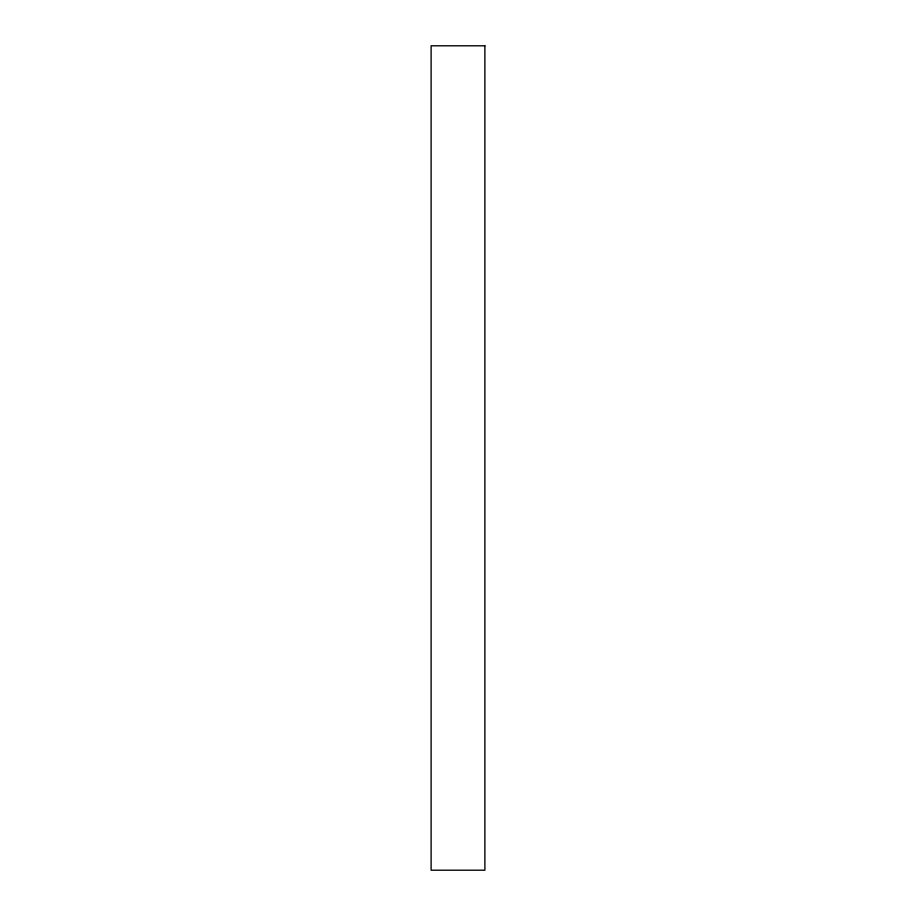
<?xml version="1.0" encoding="UTF-8"?>
<svg xmlns="http://www.w3.org/2000/svg" width="916" height="916" viewBox="0 0 916 916"><rect width="100%" height="100%" fill="white"/><g stroke="black" fill="none" stroke-linecap="round" stroke-linejoin="round"><path stroke-width="1.37" d="M484.885 45.8L431.115 45.8L431.115 870.2L484.885 870.2L484.885 45.8"/></g></svg>
